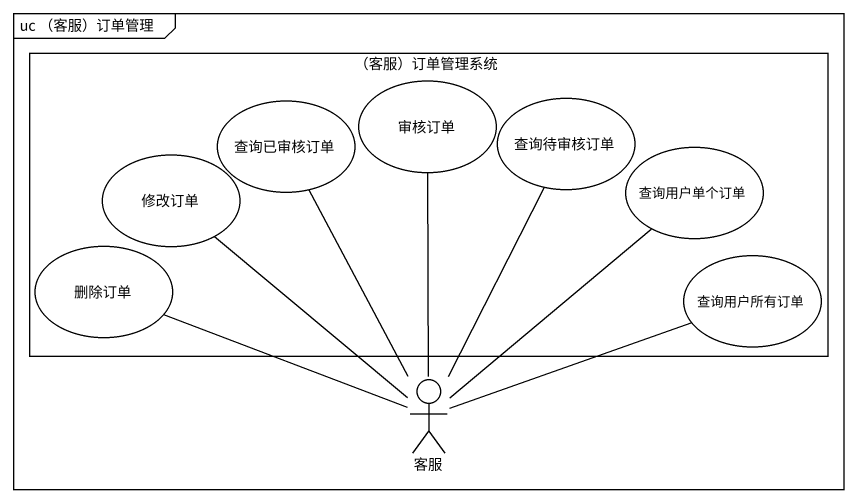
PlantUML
@startuml
mainframe uc （客服）订单管理
rectangle "（客服）订单管理系统" as 客服_订单管理系统 {
  usecase 查询已审核订单
  usecase 审核订单
  usecase 查询待审核订单
  usecase 修改订单
  usecase 查询用户单个订单
  usecase 删除订单
  usecase 查询用户所有订单
}
actor 客服
客服 -up- 查询已审核订单
客服 -up- 审核订单
客服 -up- 查询待审核订单
客服 -up- 修改订单
客服 -up- 查询用户单个订单
客服 -left- 删除订单
客服 -right- 查询用户所有订单
@enduml
